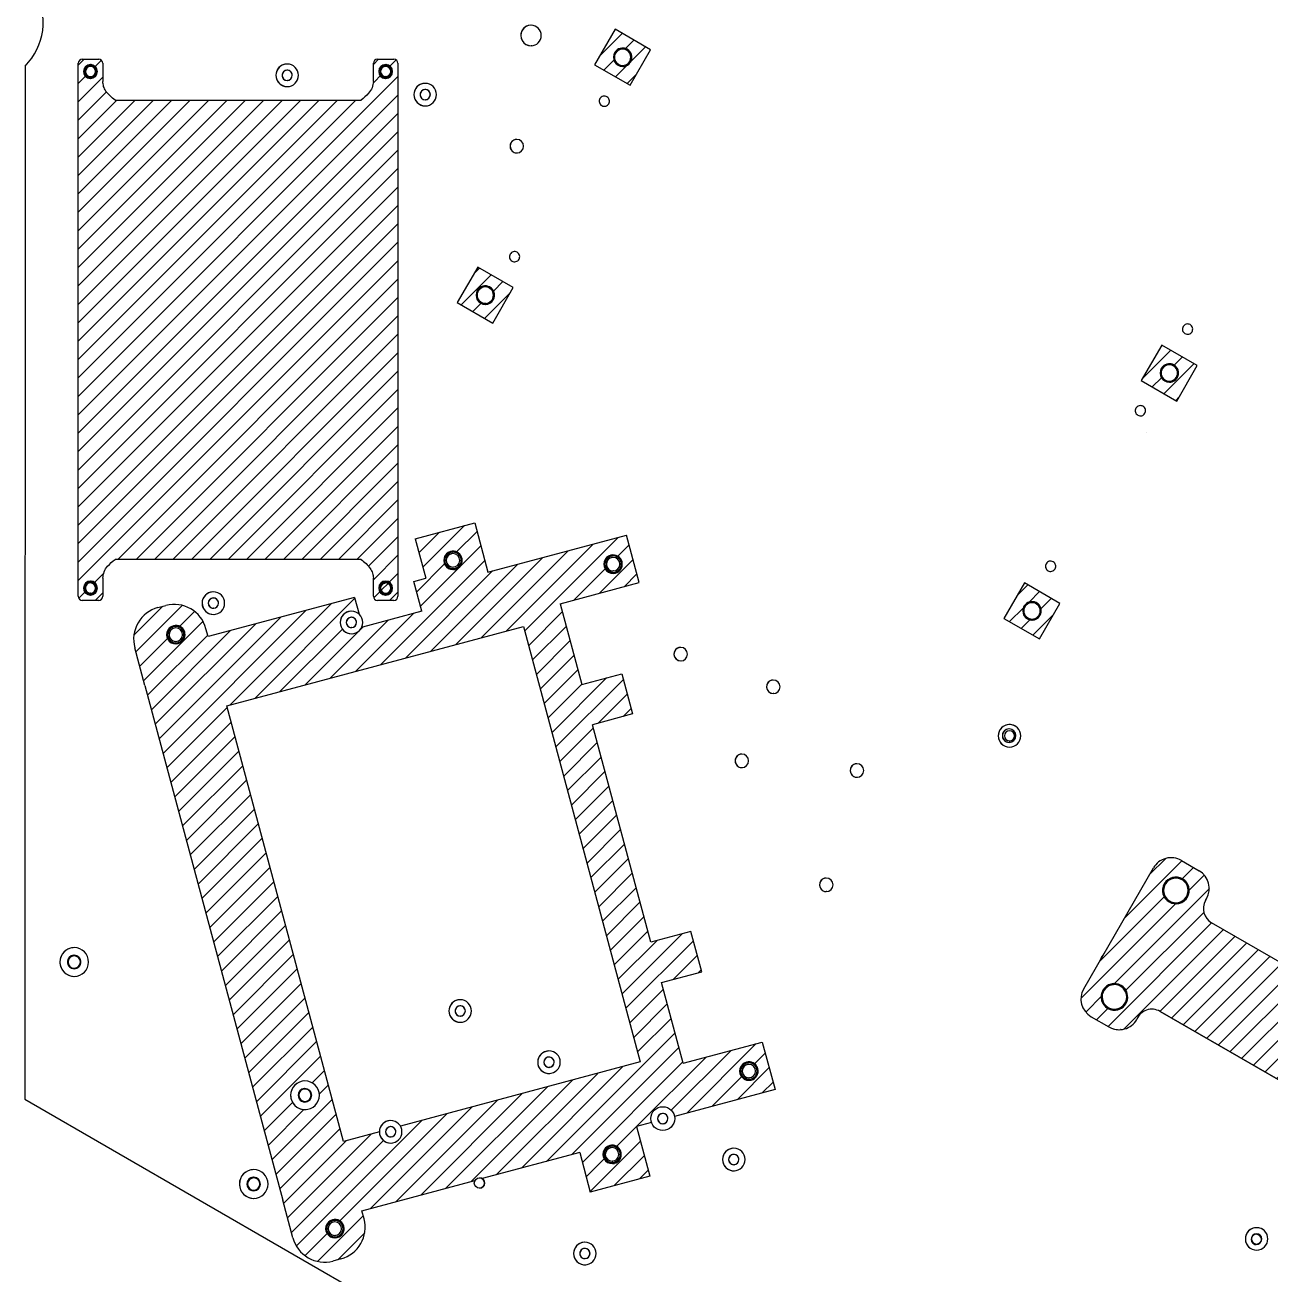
# Model space of a CAD drawing. Header units: millimetres. Extents: x 44 to 363, y 19 to 309.
# Drawn here: x 262.06 to 292.43, y 221.68 to 252.14 of the extents above; entities that cross this region are included whole.
import ezdxf

# ---------------------------------------------------------------- set-up
doc = ezdxf.new("R2010")
doc.units = ezdxf.units.MM
pattern_1 = [(45, (209.509, 23.54506), (-0.2245064, 0.2245064), [])]

msp = doc.modelspace()

# ---------------------------------------------------------------- hatches: boundary and pattern name
h = msp.add_hatch()
h.set_pattern_fill('ANSI31', color=256, scale=0.1)
h.paths.add_polyline_path([(288.956, 268.465), (286.843, 264.806), (290.945, 262.438), (293.057, 266.097)])
h.paths.add_polyline_path([(295.573, 262.141), (294.274, 262.891), (293.773, 262.025), (295.072, 261.275)])
h.paths.add_polyline_path([(294.343, 262.158, -0.392765), (294.529, 262.358), (294.528, 262.358, -0.436012), (294.743, 262.158, -1)], flags=16)
h.paths.add_polyline_path([(294.543, 262.033), (294.543, 262.033, -0.963744), (294.534, 262.283, -0.018003), (294.543, 262.283, -0.962879), (294.552, 262.034), (294.552, 262.034, 0.962879), (294.543, 262.283, 0.999103)], flags=0)
h.paths.add_polyline_path([(303.713, 257.441), (303.213, 256.575), (304.512, 255.825), (305.012, 256.691)])
h.paths.add_polyline_path([(304.442, 256.558, -1), (304.042, 256.558, -0.392765), (304.228, 256.757), (304.228, 256.757, -0.436012)], flags=16)
h.paths.add_polyline_path([(304.242, 256.683, -1), (304.242, 256.433, -1)], flags=0)
h.paths.add_polyline_path([(280.675, 257.34), (279.809, 257.84), (279.309, 256.974), (280.175, 256.474)])
h.paths.add_polyline_path([(279.797, 257.269, -1), (280.187, 257.044, -0.248438), (280.009, 256.933), (280.009, 256.933, 0.025423), (280.031, 256.935), (280.113, 256.967, 0.779319), (279.975, 257.381, 0.247937), (279.797, 257.269, 0.602), (280.009, 256.933), (280.009, 256.933, -0.602003)], flags=16)
h.paths.add_polyline_path([(279.792, 257.157, -0.392765), (279.977, 257.356), (279.978, 257.356, -0.435992), (280.192, 257.157, -0.392765), (280.007, 256.957), (280.007, 256.957, -0.435995)], flags=16)
h.paths.add_polyline_path([(276.459, 252.038), (275.959, 251.172), (276.825, 250.672), (277.325, 251.538)])
h.paths.add_polyline_path([(276.763, 251.165), (276.772, 251.171, 0.096937), (276.832, 251.234), (276.86, 251.302, 0.49759), (276.633, 251.58), (276.625, 251.579, 0.247947), (276.447, 251.467, 0.602003), (276.658, 251.13), (276.681, 251.133)], flags=16)
h.paths.add_polyline_path([(276.842, 251.355, -0.392765), (276.657, 251.155), (276.656, 251.155, -0.435995), (276.442, 251.355, -0.392765), (276.627, 251.554), (276.627, 251.554, -0.435992)], flags=0)
h.paths.add_polyline_path([(273.109, 246.236), (272.609, 245.37), (273.475, 244.87), (273.975, 245.736)])
h.paths.add_polyline_path([(273.486, 245.44, -0.248438), (273.308, 245.328), (273.308, 245.328, 0.025222), (273.331, 245.331), (273.412, 245.363, 0.778994), (273.275, 245.777, 0.247937), (273.097, 245.665, 0.601822), (273.308, 245.328), (273.308, 245.328, -0.601824), (273.097, 245.665, -1)], flags=16)
h.paths.add_polyline_path([(273.492, 245.553, -0.392765), (273.306, 245.353), (273.306, 245.353, -0.435995), (273.091, 245.553, -0.392765), (273.277, 245.752), (273.277, 245.752, -0.435992)], flags=16)
h.paths.add_polyline_path([(293.146, 250.139), (292.646, 249.273), (293.512, 248.773), (294.012, 249.639)])
h.paths.add_polyline_path([(293.449, 249.266, 0.778994), (293.312, 249.68, 0.247937), (293.134, 249.569, 0.601824), (293.345, 249.232), (293.368, 249.235)], flags=16)
h.paths.add_polyline_path([(293.345, 249.232), (293.368, 249.235), (293.45, 249.266, -0.124255)], flags=16)
h.paths.add_polyline_path([(293.529, 249.456, -0.392765), (293.343, 249.257), (293.343, 249.257, -0.435995), (293.128, 249.456, -0.392765), (293.314, 249.656), (293.314, 249.656, -0.435992)], flags=0)
h.paths.add_polyline_path([(289.795, 244.337), (289.295, 243.471), (290.161, 242.971), (290.661, 243.837)])
h.paths.add_polyline_path([(290.099, 243.464, 0.778994), (289.961, 243.878, 0.247937), (289.783, 243.766, 0.601824), (289.995, 243.43), (290.017, 243.432)], flags=16)
h.paths.add_polyline_path([(289.995, 243.43), (290.017, 243.432), (290.099, 243.464, -0.124255)], flags=16)
h.paths.add_polyline_path([(289.963, 243.853), (289.963, 243.853, -0.435992), (290.178, 243.654, -0.392765), (289.993, 243.454), (289.993, 243.454, -0.435995), (289.778, 243.654, -0.392765)], flags=0)
h.paths.add_polyline_path([(286.445, 238.535), (285.945, 237.669), (286.811, 237.169), (287.311, 238.035)])
h.paths.add_polyline_path([(286.749, 237.662, 0.778994), (286.611, 238.076, 0.247937), (286.433, 237.964, 0.601824), (286.644, 237.627), (286.667, 237.63)], flags=16)
h.paths.add_polyline_path([(286.613, 238.051), (286.613, 238.051, -0.435992), (286.828, 237.852, -0.392765), (286.643, 237.652), (286.642, 237.652, -0.435995), (286.428, 237.852, -0.392765)], flags=0)
h.paths.add_polyline_path([(286.644, 237.627), (286.667, 237.63), (286.749, 237.662, -0.124255)], flags=16)
h = msp.add_hatch()
h.set_pattern_fill('ANSI31', color=0, scale=0.1)
h.set_pattern_definition(pattern_1)
edge = h.paths.add_edge_path()
edge.add_arc((263.462, 238.208), 0.1, 180, 270)
edge.add_line((263.462, 238.108), (263.862, 238.108))
edge.add_arc((263.862, 238.208), 0.1, 270, 360.0252)
edge.add_line((263.962, 238.208), (263.962, 238.821))
edge.add_spline(control_points=[(263.962, 238.65), (263.969, 238.703), (263.983, 238.809), (264.093, 238.969), (264.198, 239.056), (264.262, 239.108)], knot_values=[0, 0, 0, 0, 0.280048, 0.560104, 1, 1, 1, 1], degree=3, periodic=0)
edge.add_line((264.262, 239.108), (270.262, 239.108))
edge.add_spline(control_points=[(270.262, 239.108), (270.303, 239.075), (270.385, 239.008), (270.484, 238.898), (270.549, 238.775), (270.558, 238.692), (270.562, 238.65)], knot_values=[0, 0, 0, 0, 0.279914, 0.560077, 0.779824, 1, 1, 1, 1], degree=3, periodic=0)
edge.add_line((270.562, 238.65), (270.562, 238.208))
edge.add_arc((270.662, 238.208), 0.1, 180, 270)
edge.add_line((270.662, 238.108), (271.062, 238.108))
edge.add_arc((271.062, 238.208), 0.1, 270, 360)
edge.add_line((271.162, 238.208), (271.162, 251.208))
edge.add_arc((271.062, 251.208), 0.1, 360, 450)
edge.add_line((271.062, 251.308), (270.662, 251.308))
edge.add_arc((270.662, 251.208), 0.1, 90, 180.0252)
edge.add_line((270.562, 251.208), (270.562, 250.596))
edge.add_spline(control_points=[(270.562, 250.767), (270.555, 250.714), (270.541, 250.607), (270.431, 250.448), (270.326, 250.361), (270.262, 250.308)], knot_values=[0, 0, 0, 0, 0.280048, 0.560104, 1, 1, 1, 1], degree=3, periodic=0)
edge.add_line((270.262, 250.308), (264.262, 250.308))
edge.add_spline(control_points=[(264.262, 250.308), (264.221, 250.342), (264.139, 250.409), (264.04, 250.519), (263.975, 250.642), (263.966, 250.725), (263.962, 250.767)], knot_values=[0, 0, 0, 0, 0.279914, 0.560077, 0.779824, 1, 1, 1, 1], degree=3, periodic=0)
edge.add_line((263.962, 250.767), (263.962, 251.208))
edge.add_arc((263.862, 251.208), 0.1, 360, 450)
edge.add_line((263.862, 251.308), (263.462, 251.308))
edge.add_arc((263.462, 251.208), 0.1, 90, 180)
edge.add_line((263.362, 251.208), (263.362, 238.208))
h.paths.add_polyline_path([(263.662, 251.133, 1), (263.662, 250.883, 1)], flags=0)
h.paths.add_polyline_path([(263.512, 251.008, -1), (263.812, 251.008, -1)], flags=0)
h.paths.add_polyline_path([(263.653, 251.133, -0.387136), (263.812, 251.008, -1.966711)], flags=0)
h.paths.add_polyline_path([(263.662, 250.838, -1), (263.662, 251.178, -1)], flags=16)
h.paths.add_polyline_path([(270.853, 251.133, -0.386931), (271.012, 251.008, -1.968018)], flags=16)
h.paths.add_polyline_path([(263.662, 238.578, -2.189806), (263.512, 238.408, -0.382081)], flags=16)
h.paths.add_polyline_path([(270.862, 238.283, 1.000002), (270.862, 238.533, 0.999998)], flags=0)
h.paths.add_polyline_path([(271.012, 238.408, -1), (270.712, 238.408, -1)], flags=16)
h.paths.add_polyline_path([(271.012, 238.408, -0.435401), (270.851, 238.259, -0.70217), (270.862, 238.578, -0.456976)], flags=16)
h = msp.add_hatch()
h.set_pattern_fill('ANSI31', color=0, scale=0.1)
h.set_pattern_definition(pattern_1)
h.paths.add_polyline_path([(277.907, 225.519), (280.36, 226.176), (280.05, 227.335), (280.05, 227.335), (278.118, 226.818), (277.591, 228.787), (278.571, 229.049), (278.308, 230.029), (277.328, 229.767), (275.906, 235.074), (276.886, 235.337), (276.624, 236.317), (275.644, 236.054), (275.116, 238.023), (277.048, 238.54), (276.738, 239.699), (273.357, 238.794), (273.034, 240.001), (271.585, 239.613), (271.843, 238.647), (271.553, 238.57), (271.747, 237.846), (270.299, 237.457), (270.29, 237.492, -0.865244), (269.751, 237.57, -0.65862), (270.215, 237.769), (270.105, 238.181), (270.105, 238.181), (266.531, 237.224), (266.479, 237.417, 0.414214), (265.499, 237.983), (265.307, 237.931, 0.414214), (264.741, 236.952), (264.987, 236.034), (268.35, 223.477), (268.597, 222.558, 0.413947), (269.577, 221.993), (269.769, 222.045, 0.414214), (270.335, 223.025), (270.283, 223.218), (273.039, 223.956, -0.426506), (273.213, 224.003), (275.595, 224.641), (275.854, 223.675), (277.303, 224.063), (276.98, 225.271), (277.347, 225.369, -0.086344), (277.33, 225.467, -0.914299)])
h.paths.add_polyline_path([(271.223, 225.281, -0.129633), (271.259, 225.146, -0.392765), (271.004, 224.872), (271.004, 224.872, -0.4337), (270.709, 225.144), (269.83, 224.908), (266.984, 235.534), (274.228, 237.474), (277.074, 226.849)], flags=16)
h.paths.add_polyline_path([(276.401, 224.369, 0.047183), (276.443, 224.376), (276.443, 224.376)], flags=16)
h.paths.add_polyline_path([(276.37, 224.793), (276.37, 224.793, -0.435992), (276.585, 224.594, -0.392765), (276.4, 224.394), (276.399, 224.394, -0.435996), (276.185, 224.594, -0.392765)], flags=16)
h.paths.add_polyline_path([(276.385, 224.759, -1.00043), (276.385, 224.429), (276.385, 224.429, -0.963744), (276.373, 224.758, -0.018245)], flags=0)
h.paths.add_polyline_path([(274.866, 226.568), (274.866, 226.568, -0.436001), (274.571, 226.842, -0.392764), (274.826, 227.117), (274.826, 227.117, -0.435993), (275.121, 226.842, -0.392764)], flags=0)
h.paths.add_polyline_path([(274.721, 226.842, 0.414716), (274.846, 226.717), (274.855, 226.718, 0.393278), (274.971, 226.842), (274.971, 226.842, -0.393071), (274.855, 226.718), (274.855, 226.718, 0.963199), (274.846, 226.967, 0.413377)], flags=0)
h.paths.add_polyline_path([(272.701, 227.818), (272.701, 227.818, -0.436001), (272.406, 228.092, -0.392764), (272.661, 228.366), (272.661, 228.366, -0.435993), (272.956, 228.092, -0.392764)], flags=0)
h.paths.add_polyline_path([(272.556, 228.092, 0.414716), (272.681, 227.967), (272.69, 227.967, 0.393278), (272.806, 228.092), (272.806, 228.092, -0.393071), (272.69, 227.967), (272.69, 227.967, 0.963199), (272.681, 228.217, 0.413377)], flags=0)
h.paths.add_polyline_path([(279.664, 226.844, -1), (279.781, 226.409, -1)], flags=16)
h.paths.add_polyline_path([(279.522, 226.626, -0.392765), (279.708, 226.826), (279.708, 226.826, -0.435992), (279.923, 226.626, -0.392765), (279.737, 226.427), (279.737, 226.427, -0.435995)], flags=0)
h.paths.add_polyline_path([(279.71, 226.791, -0.018463), (279.722, 226.791, -1.001371), (279.722, 226.461), (279.722, 226.461, -0.963085)], flags=0)
h.paths.add_polyline_path([(270.993, 225.021, 0.393278), (271.109, 225.146), (271.109, 225.146, -0.393071), (270.993, 225.021), (270.993, 225.021, 0.963199), (270.984, 225.271, 0.413377), (270.859, 225.146, 0.414716), (270.984, 225.021)], flags=0)
h.paths.add_polyline_path([(268.919, 225.688), (268.919, 225.688, -0.436011), (268.544, 226.037, -0.392765), (268.868, 226.386), (268.868, 226.386, -0.435992), (269.244, 226.037, -0.392765)], flags=16)
h.paths.add_polyline_path([(269.64, 222.558, 0.047183), (269.681, 222.565), (269.681, 222.565)], flags=16)
h.paths.add_polyline_path([(269.823, 222.782, -0.392765), (269.638, 222.583), (269.638, 222.583, -0.435996), (269.423, 222.782, -0.392765), (269.608, 222.982), (269.609, 222.982, -0.435992)], flags=16)
h.paths.add_polyline_path([(269.623, 222.617), (269.623, 222.617, -0.963744), (269.611, 222.947, -0.018114), (269.623, 222.947, -1.000684)], flags=0)
h.paths.add_polyline_path([(268.893, 225.872), (268.893, 225.872, -0.963744), (268.881, 226.201, -0.018114), (268.893, 226.202, -1.000684)], flags=0)
h.paths.add_polyline_path([(268.744, 226.037, -1), (269.044, 226.037, -1)], flags=0)
h.paths.add_polyline_path([(276.352, 239.208, -1), (276.469, 238.773, -1)], flags=16)
h.paths.add_polyline_path([(276.61, 238.991, 1), (276.21, 238.991, 1)], flags=0)
h.paths.add_polyline_path([(276.41, 239.156, -1.000684), (276.41, 238.826), (276.41, 238.826, -0.963744), (276.398, 239.155, -0.018114)], flags=0)
h.paths.add_polyline_path([(272.562, 238.865, -1), (272.445, 239.3, -1)], flags=16)
h.paths.add_polyline_path([(272.518, 238.883), (272.518, 238.883, -0.435994), (272.303, 239.083, -0.392765), (272.489, 239.282), (272.489, 239.282, -0.435992), (272.704, 239.083, -0.392765)], flags=0)
h.paths.add_polyline_path([(272.503, 238.918), (272.504, 238.918, -0.963744), (272.491, 239.247, -0.018114), (272.503, 239.248, -0.963085), (272.516, 238.918), (272.516, 238.918, 0.963085), (272.503, 239.248, 0.999317)], flags=0)
h.paths.add_polyline_path([(265.758, 237.047, 0.047183), (265.8, 237.054), (265.8, 237.054)], flags=16)
h.paths.add_polyline_path([(265.757, 237.072), (265.756, 237.072, -0.435994), (265.542, 237.271, -0.392765), (265.727, 237.471), (265.727, 237.471, -0.435992), (265.942, 237.271, -0.392765)], flags=16)
h.paths.add_polyline_path([(265.742, 237.106), (265.742, 237.106, -0.963744), (265.73, 237.436, -0.018114), (265.742, 237.436, -0.963085), (265.754, 237.107), (265.754, 237.107, 0.963085), (265.742, 237.436, 0.999317)], flags=0)
h = msp.add_hatch()
h.set_pattern_fill('ANSI31', color=0, scale=0.1)
h.set_pattern_definition([(45, (200.80808, 8.47675), (-0.2245064, 0.2245064), [])])
h.paths.add_polyline_path([(297.588, 223.036, -0.248258), (297.192, 222.787), (297.191, 222.787, -0.150481), (296.905, 222.853), (296.472, 223.103, -0.414214), (296.289, 223.786), (296.32, 223.84, 0.411076), (296.16, 224.38), (289.752, 228.08, 0.470868), (289.188, 227.886, -0.248258), (288.792, 227.638), (288.791, 227.638, -0.150481), (288.504, 227.703), (288.071, 227.953), (288.072, 227.953, -0.414214), (287.889, 228.636), (289.589, 231.581, -0.414214), (290.272, 231.764), (290.705, 231.514, -0.414214), (290.888, 230.831), (290.863, 230.787, 0.414214), (291.009, 230.241), (297.421, 226.539, 0.414214), (297.967, 226.685), (298.022, 226.78, -0.379662), (298.672, 226.913), (299.105, 226.663, -0.414214), (299.288, 225.98)])
h.paths.add_polyline_path([(288.476, 228.153, -0.73803), (288.614, 228.759), (288.614, 228.759, 0.73803), (288.476, 228.153, 0.998859), (288.801, 228.716), (288.8, 228.716, -0.738404), (288.662, 228.11, -0.150232)], flags=16)
h.paths.add_polyline_path([(288.66, 228.135), (288.66, 228.135, -0.435995), (288.338, 228.435, -0.392765), (288.616, 228.734), (288.616, 228.734, -0.435992), (288.938, 228.435, -0.392765)], flags=16)
h.paths.add_polyline_path([(289.976, 230.751, -0.73803), (290.114, 231.357), (290.114, 231.357, 0.73803), (289.976, 230.751, 0.998859), (290.302, 231.314), (290.301, 231.314, -0.738404), (290.162, 230.708, -0.150232)], flags=16)
h.paths.add_polyline_path([(290.16, 230.733), (290.16, 230.733, -0.435995), (289.838, 231.033, -0.392765), (290.116, 231.332), (290.116, 231.332, -0.435992), (290.438, 231.033, -0.392765)], flags=16)
h.paths.add_polyline_path([(297.202, 223.865), (297.201, 223.866, -0.738404), (297.062, 223.26, -0.150232), (296.876, 223.303, -1.001142)], flags=16)
h.paths.add_polyline_path([(297.016, 223.883), (297.016, 223.883, -0.435992), (297.338, 223.584, -0.392765), (297.06, 223.285), (297.06, 223.285, -0.435996), (296.738, 223.584, -0.392765)], flags=0)
h.paths.add_polyline_path([(298.702, 226.463), (298.701, 226.463, -0.738404), (298.562, 225.858, -0.150232), (298.376, 225.901, -0.73803), (298.514, 226.506), (298.514, 226.506, 0.73803), (298.376, 225.901, 0.998859)], flags=16)
h.paths.add_polyline_path([(298.838, 226.182, 1), (298.238, 226.182, 1)], flags=16)

# ---------------------------------------------------------------- linework, layer by layer
at = {"color": 0, "linetype": 'Continuous', "lineweight": 25}
for p, q in [((276.459, 252.038), (275.959, 251.172)), ((276.459, 252.038), (275.959, 251.172)), ((277.325, 251.538), (276.459, 252.038)), ((276.459, 252.038), (276.459, 252.038)), ((274.408, 251.636), (274.409, 251.637)), ((274.427, 251.637), (274.409, 251.637)), ((276.442, 251.355), (276.442, 251.355)), ((276.633, 251.58), (276.625, 251.579)), ((276.627, 251.554), (276.627, 251.554)), ((276.825, 250.672), (277.325, 251.538)), ((262.065, 251.137), (262.063, 227.28)), ((263.362, 238.208), (263.362, 251.208)), ((263.462, 251.308), (263.862, 251.308)), ((263.662, 251.178), (263.662, 251.178)), ((263.674, 251.178), (263.662, 251.178)), ((263.673, 251.158), (263.673, 251.158)), ((263.962, 251.208), (263.962, 250.767)), ((268.439, 251.19), (268.439, 251.19)), ((270.562, 250.767), (270.562, 251.208)), ((270.662, 251.308), (271.062, 251.308)), ((270.862, 251.178), (270.862, 251.178)), ((270.874, 251.178), (270.862, 251.178)), ((270.873, 251.158), (270.873, 251.158)), ((271.162, 251.208), (271.162, 238.208)), ((275.959, 251.172), (276.825, 250.672)), ((275.959, 251.172), (276.825, 250.672)), ((276.657, 251.155), (276.656, 251.155)), ((276.763, 251.165), (276.77, 251.17)), ((276.763, 251.165), (276.763, 251.165)), ((276.832, 251.235), (276.86, 251.301)), ((276.837, 251.242), (276.837, 251.242)), ((263.651, 250.859), (263.651, 250.859)), ((263.662, 250.883), (263.672, 250.884)), ((263.662, 250.883), (263.662, 250.883)), ((263.812, 251.008), (263.812, 251.008)), ((268.184, 250.915), (268.184, 250.915)), ((268.468, 250.791), (268.459, 250.79)), ((268.459, 250.79), (268.459, 250.79)), ((268.584, 250.915), (268.584, 250.915)), ((270.851, 250.859), (270.851, 250.859)), ((270.872, 250.884), (270.862, 250.883)), ((270.862, 250.883), (270.862, 250.883)), ((271.012, 251.008), (271.012, 251.008)), ((268.48, 250.641), (268.48, 250.641)), ((271.552, 250.444), (271.552, 250.444)), ((271.806, 250.719), (271.806, 250.719)), ((271.952, 250.444), (271.952, 250.444)), ((276.825, 250.672), (276.825, 250.672)), ((264.262, 250.308), (270.262, 250.308)), ((271.836, 250.32), (271.826, 250.319)), ((271.826, 250.319), (271.826, 250.319)), ((271.847, 250.17), (271.847, 250.17)), ((276.305, 250.221), (276.305, 250.221)), ((274.062, 249.022), (274.063, 249.022)), ((274.063, 249.022), (274.075, 249.023)), ((273.108, 246.236), (272.608, 245.37)), ((273.109, 246.236), (272.609, 245.37)), ((273.975, 245.736), (273.109, 246.236)), ((274.115, 246.428), (274.115, 246.428)), ((273.277, 245.752), (273.277, 245.752)), ((273.475, 244.87), (273.975, 245.736)), ((272.608, 245.37), (273.474, 244.87)), ((272.609, 245.37), (273.475, 244.87)), ((273.092, 245.553), (273.091, 245.553)), ((273.306, 245.353), (273.306, 245.353)), ((273.413, 245.363), (273.412, 245.363)), ((273.486, 245.44), (273.486, 245.44)), ((273.475, 244.87), (273.474, 244.87)), ((290.532, 244.662), (290.531, 244.662)), ((289.795, 244.337), (289.295, 243.471)), ((289.795, 244.337), (289.295, 243.471)), ((290.661, 243.837), (289.795, 244.337)), ((289.795, 244.337), (289.795, 244.337)), ((289.963, 243.853), (289.963, 243.853)), ((290.161, 242.971), (290.661, 243.837)), ((289.295, 243.471), (290.161, 242.971)), ((289.295, 243.471), (289.295, 243.471)), ((289.295, 243.471), (290.161, 242.971)), ((289.778, 243.654), (289.778, 243.654)), ((289.993, 243.454), (289.993, 243.454)), ((290.099, 243.464), (290.099, 243.464)), ((290.173, 243.541), (290.173, 243.541)), ((289.381, 242.671), (289.381, 242.671)), ((289.43, 242.204), (289.429, 242.204)), ((271.585, 239.613), (273.034, 240.001)), ((273.034, 240.001), (273.357, 238.794)), ((271.585, 239.613), (271.843, 238.647)), ((277.048, 238.54), (276.738, 239.699)), ((272.489, 239.282), (272.489, 239.282)), ((276.395, 239.19), (276.396, 239.19)), ((270.262, 239.108), (264.262, 239.108)), ((272.304, 239.083), (272.303, 239.083)), ((272.504, 238.918), (272.503, 238.918)), ((272.516, 238.918), (272.504, 238.918)), ((272.518, 238.883), (272.518, 238.883)), ((272.52, 238.858), (272.561, 238.865)), ((272.561, 238.865), (272.562, 238.865)), ((276.21, 238.991), (276.21, 238.991)), ((287.191, 238.877), (287.191, 238.877)), ((263.662, 238.578), (263.662, 238.578)), ((263.674, 238.578), (263.662, 238.578)), ((263.673, 238.558), (263.673, 238.558)), ((263.962, 238.65), (263.962, 238.208)), ((270.562, 238.208), (270.562, 238.65)), ((270.862, 238.578), (270.862, 238.578)), ((270.862, 238.578), (270.874, 238.578)), ((270.873, 238.558), (270.873, 238.558)), ((271.747, 237.846), (271.553, 238.57)), ((276.41, 238.826), (276.41, 238.826)), ((276.423, 238.826), (276.41, 238.826)), ((276.425, 238.791), (276.425, 238.791)), ((276.468, 238.773), (276.427, 238.766)), ((276.469, 238.773), (276.468, 238.773)), ((263.544, 238.367), (263.544, 238.367)), ((263.651, 238.259), (263.651, 238.259)), ((263.672, 238.284), (263.662, 238.283)), ((263.662, 238.283), (263.662, 238.283)), ((263.812, 238.408), (263.812, 238.408)), ((266.639, 238.315), (266.639, 238.315)), ((270.747, 238.458), (270.747, 238.457)), ((270.851, 238.259), (270.851, 238.259)), ((270.853, 238.533), (270.853, 238.533)), ((270.862, 238.283), (270.862, 238.283)), ((270.871, 238.284), (270.872, 238.284)), ((271.012, 238.408), (271.012, 238.408)), ((275.116, 238.023), (277.048, 238.54)), ((286.445, 238.535), (285.945, 237.669)), ((286.445, 238.535), (285.945, 237.669)), ((287.311, 238.035), (286.445, 238.535)), ((286.445, 238.535), (286.445, 238.535)), ((263.862, 238.108), (263.462, 238.108)), ((265.307, 237.931), (265.499, 237.983)), ((266.384, 238.041), (266.384, 238.041)), ((270.105, 238.181), (266.531, 237.224)), ((266.784, 238.041), (266.784, 238.041)), ((270.105, 238.181), (270.215, 237.769)), ((271.062, 238.108), (270.662, 238.108)), ((286.613, 238.051), (286.613, 238.051)), ((286.811, 237.169), (287.311, 238.035)), ((266.668, 237.916), (266.659, 237.916)), ((266.659, 237.916), (266.659, 237.916)), ((266.679, 237.766), (266.679, 237.766)), ((270.006, 237.844), (270.006, 237.844)), ((271.747, 237.846), (270.299, 237.457)), ((285.945, 237.669), (286.811, 237.169)), ((285.945, 237.669), (285.945, 237.669)), ((285.945, 237.669), (286.811, 237.169)), ((286.428, 237.852), (286.428, 237.852)), ((286.643, 237.652), (286.642, 237.652)), ((286.749, 237.662), (286.749, 237.662)), ((286.823, 237.739), (286.823, 237.739)), ((265.727, 237.471), (265.727, 237.471)), ((266.531, 237.224), (266.479, 237.417)), ((266.984, 235.534), (274.228, 237.474)), ((269.751, 237.57), (269.751, 237.57)), ((270.035, 237.445), (270.026, 237.445)), ((270.026, 237.445), (270.026, 237.445)), ((270.151, 237.57), (270.151, 237.57)), ((274.228, 237.474), (277.074, 226.849)), ((265.542, 237.271), (265.542, 237.271)), ((265.754, 237.107), (265.742, 237.106)), ((265.742, 237.106), (265.742, 237.106)), ((265.757, 237.072), (265.756, 237.072)), ((265.758, 237.047), (265.8, 237.054)), ((265.8, 237.054), (265.8, 237.054)), ((270.046, 237.296), (270.046, 237.296)), ((264.987, 236.034), (264.741, 236.952)), ((278.06, 236.632), (278.06, 236.632)), ((278.06, 236.632), (278.072, 236.632)), ((275.644, 236.054), (276.624, 236.317)), ((276.624, 236.317), (276.886, 235.337)), ((264.986, 236.034), (268.35, 223.477)), ((280.317, 235.835), (280.317, 235.835)), ((280.33, 235.835), (280.317, 235.835)), ((269.83, 224.908), (266.984, 235.534)), ((276.886, 235.337), (275.906, 235.074)), ((277.328, 229.767), (275.906, 235.074)), ((285.805, 234.804), (285.805, 234.804)), ((286.072, 234.643), (286.073, 234.643)), ((286.085, 234.643), (286.073, 234.643)), ((286.205, 234.804), (286.205, 234.804)), ((285.916, 234.583), (285.916, 234.583)), ((279.551, 234.029), (279.552, 234.029)), ((279.552, 234.029), (279.564, 234.029)), ((282.358, 233.793), (282.37, 233.794)), ((282.358, 233.793), (282.358, 233.793)), ((287.889, 228.636), (289.589, 231.581)), ((287.889, 228.636), (289.589, 231.581)), ((290.116, 231.332), (290.116, 231.332)), ((290.301, 231.314), (290.301, 231.314)), ((281.611, 231.005), (281.611, 231.005)), ((281.623, 231.005), (281.611, 231.005)), ((289.838, 231.033), (289.838, 231.033)), ((290.16, 230.733), (290.16, 230.733)), ((290.863, 230.787), (290.888, 230.831)), ((278.308, 230.029), (277.328, 229.767)), ((278.571, 229.049), (278.308, 230.029)), ((297.418, 226.541), (291.009, 230.241)), ((263.239, 229.636), (263.239, 229.636)), ((262.915, 229.287), (262.915, 229.287)), ((263.264, 229.122), (263.264, 229.122)), ((263.415, 229.287), (263.415, 229.287)), ((263.291, 228.938), (263.29, 228.938)), ((277.591, 228.787), (278.571, 229.049)), ((278.118, 226.818), (277.591, 228.787)), ((288.616, 228.734), (288.616, 228.734)), ((288.8, 228.716), (288.801, 228.716)), ((272.661, 228.366), (272.661, 228.366)), ((288.338, 228.435), (288.338, 228.435)), ((272.406, 228.092), (272.406, 228.092)), ((272.681, 227.967), (272.681, 227.967)), ((272.69, 227.967), (272.681, 227.967)), ((272.806, 228.092), (272.806, 228.092)), ((288.071, 227.953), (288.072, 227.953)), ((288.071, 227.953), (288.072, 227.953)), ((288.071, 227.953), (288.504, 227.703)), ((288.072, 227.953), (288.505, 227.703)), ((288.072, 227.953), (288.505, 227.703)), ((288.66, 228.135), (288.66, 228.135)), ((296.174, 224.372), (289.752, 228.08)), ((289.759, 228.076), (296.167, 224.376)), ((272.701, 227.818), (272.701, 227.818)), ((288.505, 227.703), (288.504, 227.703)), ((288.505, 227.703), (288.504, 227.703)), ((288.792, 227.638), (288.791, 227.638)), ((278.118, 226.818), (280.05, 227.335)), ((280.05, 227.335), (280.36, 226.176)), ((274.826, 227.117), (274.826, 227.117)), ((262.063, 226.965), (262.063, 225.939)), ((277.074, 226.849), (271.223, 225.281)), ((274.571, 226.842), (274.571, 226.842)), ((274.855, 226.718), (274.846, 226.717)), ((274.846, 226.717), (274.846, 226.717)), ((274.971, 226.842), (274.971, 226.842)), ((279.708, 226.826), (279.708, 226.826)), ((268.868, 226.386), (268.868, 226.386)), ((274.866, 226.568), (274.866, 226.568)), ((279.523, 226.626), (279.522, 226.626)), ((279.723, 226.461), (279.722, 226.461)), ((279.735, 226.462), (279.723, 226.461)), ((279.737, 226.427), (279.737, 226.427)), ((279.739, 226.402), (279.781, 226.409)), ((279.781, 226.409), (279.781, 226.409)), ((280.36, 226.176), (277.907, 225.519)), ((262.063, 225.939), (284.394, 213.044)), ((268.544, 226.037), (268.544, 226.037)), ((268.893, 225.872), (268.893, 225.872)), ((268.906, 225.872), (268.893, 225.872)), ((269.044, 226.037), (269.044, 226.037)), ((268.919, 225.688), (268.919, 225.688)), ((277.746, 225.467), (277.746, 225.467)), ((270.964, 225.42), (270.964, 225.42)), ((277.347, 225.369), (276.98, 225.271)), ((276.98, 225.271), (277.303, 224.063)), ((277.63, 225.343), (277.621, 225.342)), ((277.621, 225.342), (277.621, 225.342)), ((270.709, 225.144), (269.83, 224.908)), ((270.709, 225.146), (270.709, 225.146)), ((270.984, 225.021), (270.984, 225.021)), ((270.993, 225.021), (270.984, 225.021)), ((271.004, 224.872), (271.004, 224.872)), ((271.109, 225.146), (271.109, 225.146)), ((275.595, 224.641), (273.213, 224.003)), ((275.595, 224.641), (275.854, 223.675)), ((276.185, 224.594), (276.185, 224.594)), ((276.37, 224.793), (276.37, 224.793)), ((279.333, 224.742), (279.333, 224.742)), ((276.397, 224.429), (276.385, 224.429)), ((276.385, 224.429), (276.385, 224.429)), ((276.4, 224.394), (276.399, 224.394)), ((276.401, 224.369), (276.443, 224.376)), ((276.443, 224.376), (276.443, 224.376)), ((279.078, 224.468), (279.078, 224.468)), ((279.353, 224.343), (279.353, 224.343)), ((279.362, 224.343), (279.353, 224.343)), ((279.478, 224.468), (279.478, 224.468)), ((267.618, 224.221), (267.618, 224.221)), ((277.303, 224.063), (275.854, 223.675)), ((279.374, 224.193), (279.374, 224.193)), ((267.293, 223.872), (267.294, 223.872)), ((267.643, 223.707), (267.643, 223.707)), ((267.655, 223.707), (267.643, 223.707)), ((267.793, 223.872), (267.794, 223.872)), ((267.669, 223.523), (267.669, 223.523)), ((268.597, 222.559), (268.351, 223.477)), ((270.335, 223.025), (270.283, 223.218)), ((269.423, 222.782), (269.423, 222.782)), ((269.608, 222.982), (269.609, 222.982)), ((269.636, 222.618), (269.623, 222.617)), ((269.623, 222.617), (269.623, 222.617)), ((269.638, 222.583), (269.638, 222.583)), ((269.64, 222.558), (269.681, 222.565)), ((269.681, 222.565), (269.681, 222.565)), ((275.701, 222.451), (275.701, 222.451)), ((291.833, 222.532), (291.833, 222.532)), ((292.233, 222.532), (292.233, 222.532)), ((275.447, 222.176), (275.447, 222.176)), ((275.847, 222.176), (275.847, 222.176)), ((291.933, 222.32), (291.933, 222.32)), ((292.111, 222.397), (292.101, 222.396)), ((292.101, 222.396), (292.101, 222.396)), ((269.769, 222.045), (269.577, 221.993)), ((275.731, 222.052), (275.721, 222.051)), ((275.721, 222.051), (275.721, 222.051)), ((275.742, 221.902), (275.742, 221.902))]:
    msp.add_line(p, q, dxfattribs=at)
at = {"color": 0}
for p, q in [((262.065, 251.137), (262.065, 251.142)), ((273.357, 238.794), (276.738, 239.699)), ((271.553, 238.57), (271.843, 238.647)), ((270.105, 238.181), (270.105, 238.181)), ((275.116, 238.023), (275.644, 236.054)), ((270.299, 237.457), (270.29, 237.492)), ((290.272, 231.764), (290.705, 231.514)), ((280.05, 227.335), (280.05, 227.335)), ((280.05, 227.335), (280.05, 227.335)), ((262.063, 227.28), (262.063, 226.965)), ((270.283, 223.218), (273.039, 223.956))]:
    msp.add_line(p, q, dxfattribs=at)
at = {"color": 0, "linetype": 'Continuous', "lineweight": 25, "flags": 128}
for points in [[(276.658, 251.13), (276.681, 251.133), (276.763, 251.165)], [(273.308, 245.328), (273.331, 245.331), (273.413, 245.363)], [(273.308, 245.328), (273.331, 245.331), (273.412, 245.363)], [(289.995, 243.43), (290.017, 243.432), (290.099, 243.464)], [(289.995, 243.43), (290.017, 243.432), (290.099, 243.464)], [(286.644, 237.627), (286.667, 237.63), (286.749, 237.662)], [(286.644, 237.627), (286.667, 237.63), (286.749, 237.662)], [(290.114, 231.357), (290.195, 231.353), (290.301, 231.314)], [(288.288, 229.329), (288.308, 229.363), (288.327, 229.395), (288.344, 229.425), (288.359, 229.452), (288.372, 229.473), (288.381, 229.489), (288.386, 229.499), (288.388, 229.502)], [(288.614, 228.759), (288.694, 228.755), (288.8, 228.716)]]:
    msp.add_lwpolyline(points, dxfattribs=at)
at = {"color": 0}
for centre, radius in [((277.621, 225.467), 0.291), ((273.149, 223.896), 0.125)]:
    msp.add_circle(centre, radius, dxfattribs=at)
at = {"color": 0, "linetype": 'Continuous', "lineweight": 25}
for centre, radius, start, end in [((261.009, 252.208), 1.5, 314.7107, 29.9965), ((274.408, 251.886), 0.25, 89.9965, 269.9965), ((274.409, 251.887), 0.25, 94.2273, 269.9965), ((274.408, 251.886), 0.25, 269.9965, 89.9965), ((276.642, 251.355), 0.225, 149.9965, 329.9965), ((276.642, 251.355), 0.2, 360, 180), ((276.642, 251.355), 0.2, 94.2273, 180), ((276.642, 251.355), 0.2, 180, 0), ((276.642, 251.355), 0.2, 180, 274.2273), ((276.642, 251.355), 0.225, 329.9965, 149.9965), ((276.642, 251.355), 0.225, 329.9965, 94.2273), ((276.642, 251.355), 0.225, 302.5538, 94.2273), ((263.462, 251.208), 0.1, 90, 180), ((263.662, 251.008), 0.17, 90, 270), ((263.662, 251.008), 0.17, 90, 265.8874), ((263.662, 251.008), 0.15, 0.0008, 180.0008), ((263.662, 251.008), 0.125, 89.9965, 269.9965), ((263.662, 251.008), 0.125, 94.2273, 269.9965), ((263.662, 251.008), 0.17, 270, 90), ((263.662, 251.008), 0.125, 269.9965, 89.9965), ((263.662, 251.008), 0.15, 0.0008, 85.8874), ((263.862, 251.208), 0.1, 360, 90), ((268.459, 250.915), 0.275, 0, 180), ((268.459, 250.915), 0.275, 94.2274, 180), ((270.662, 251.208), 0.1, 90, 180), ((270.862, 251.008), 0.17, 90, 270), ((270.862, 251.008), 0.17, 90, 265.8874), ((270.862, 251.008), 0.15, 0.0008, 180.0008), ((270.862, 251.008), 0.125, 89.9965, 269.9965), ((270.862, 251.008), 0.125, 94.2273, 269.9965), ((270.862, 251.008), 0.17, 270, 90), ((270.862, 251.008), 0.125, 269.9965, 89.9965), ((270.862, 251.008), 0.15, 0.0008, 85.8874), ((271.062, 251.208), 0.1, 360, 90), ((276.642, 251.355), 0.225, 274.2273, 329.9965), ((263.662, 251.008), 0.15, 180.0008, 0.0008), ((263.662, 251.008), 0.15, 265.8874, 0.0008), ((268.459, 250.915), 0.275, 180, 274.2274), ((268.459, 250.915), 0.275, 180, 0), ((268.459, 250.915), 0.125, 89.9965, 269.9965), ((268.459, 250.915), 0.125, 94.2273, 269.9965), ((268.459, 250.915), 0.125, 0, 180), ((268.459, 250.915), 0.125, 180, 0), ((268.459, 250.915), 0.125, 0, 94.2274), ((268.459, 250.915), 0.125, 269.9965, 89.9965), ((268.459, 250.915), 0.125, 274.2274, 0), ((270.862, 251.008), 0.15, 180.0008, 0.0008), ((270.862, 251.008), 0.15, 265.8874, 0.0008), ((271.827, 250.444), 0.275, 0, 180), ((271.827, 250.444), 0.275, 94.2275, 180), ((271.827, 250.444), 0.275, 180, 0), ((271.827, 250.444), 0.275, 180, 274.2275), ((271.826, 250.444), 0.125, 89.9965, 269.9965), ((271.826, 250.444), 0.125, 94.2273, 269.9965), ((271.827, 250.444), 0.125, 0, 180), ((271.827, 250.444), 0.125, 180, 0), ((271.827, 250.444), 0.125, 0, 94.2275), ((271.826, 250.444), 0.125, 269.9965, 89.9965), ((271.827, 250.444), 0.125, 274.2275, 0), ((274.062, 249.187), 0.165, 89.9965, 269.9965), ((274.063, 249.187), 0.165, 94.2273, 269.9965), ((274.062, 249.187), 0.165, 269.9965, 89.9965), ((273.292, 245.553), 0.225, 149.9965, 329.9965), ((273.291, 245.553), 0.2, 94.2273, 180), ((273.292, 245.553), 0.2, 360, 180), ((273.292, 245.553), 0.225, 329.9965, 149.9965), ((273.291, 245.553), 0.225, 329.9965, 94.2273), ((273.291, 245.553), 0.225, 302.5538, 94.2273), ((273.291, 245.553), 0.225, 302.5538, 94.2273), ((273.291, 245.553), 0.2, 180, 274.2273), ((273.292, 245.553), 0.2, 180, 0), ((273.291, 245.553), 0.225, 274.2273, 329.9965), ((289.978, 243.654), 0.225, 149.9965, 329.9965), ((289.978, 243.654), 0.2, 360, 180), ((289.978, 243.654), 0.2, 94.2273, 180), ((289.978, 243.654), 0.225, 329.9965, 149.9965), ((289.978, 243.654), 0.225, 302.5538, 94.2273), ((289.978, 243.654), 0.225, 329.9965, 94.2273), ((289.978, 243.654), 0.225, 302.5538, 94.2273), ((289.978, 243.654), 0.2, 180, 274.2273), ((289.978, 243.654), 0.2, 180, 0), ((289.978, 243.654), 0.225, 274.2273, 329.9965), ((272.503, 239.083), 0.225, 104.9965, 284.9965), ((272.503, 239.083), 0.2, 94.2273, 180), ((272.504, 239.083), 0.2, 360, 180), ((272.503, 239.083), 0.165, 89.9965, 269.9965), ((272.504, 239.083), 0.165, 94.2273, 269.9965), ((272.503, 239.083), 0.225, 284.9965, 104.9965), ((272.503, 239.083), 0.225, 284.9965, 94.2273), ((272.503, 239.083), 0.165, 269.9965, 89.9965), ((276.41, 238.991), 0.225, 104.9965, 284.9965), ((276.41, 238.991), 0.2, 360, 180), ((276.41, 238.991), 0.2, 94.2273, 180), ((276.41, 238.991), 0.225, 284.9965, 104.9965), ((276.41, 238.991), 0.225, 284.9965, 94.2273), ((272.503, 239.083), 0.2, 180, 274.2273), ((272.504, 239.083), 0.2, 180, 0), ((276.41, 238.991), 0.2, 180, 274.2273), ((276.41, 238.991), 0.2, 180, 0), ((276.41, 238.991), 0.165, 89.9965, 269.9965), ((276.41, 238.991), 0.165, 94.2273, 269.9965), ((276.41, 238.991), 0.165, 269.9965, 89.9965), ((263.662, 238.408), 0.17, 90, 270), ((263.662, 238.408), 0.17, 90, 265.8874), ((263.662, 238.408), 0.15, 0.0008, 180.0008), ((263.662, 238.408), 0.17, 270, 90), ((263.662, 238.408), 0.15, 0.0008, 85.8874), ((270.862, 238.408), 0.17, 90, 270), ((270.862, 238.408), 0.17, 90, 265.8874), ((270.862, 238.408), 0.15, 0.0008, 180.0008), ((270.862, 238.408), 0.17, 270, 90), ((270.862, 238.408), 0.15, 0.0008, 85.8874), ((263.662, 238.408), 0.15, 180.0008, 0.0008), ((263.662, 238.408), 0.125, 89.9965, 269.9965), ((263.662, 238.408), 0.125, 94.2273, 199.2683), ((263.662, 238.408), 0.125, 199.2683, 269.9965), ((263.662, 238.408), 0.15, 265.8874, 0.0008), ((263.662, 238.408), 0.125, 269.9965, 89.9965), ((266.659, 238.041), 0.275, 0, 180), ((266.659, 238.041), 0.275, 94.2274, 180), ((270.862, 238.408), 0.15, 180.0008, 0.0008), ((270.862, 238.408), 0.125, 89.9967, 269.9965), ((270.862, 238.408), 0.125, 157.1169, 269.9965), ((270.862, 238.408), 0.15, 265.8874, 0.0008), ((270.862, 238.408), 0.125, 269.9965, 89.9967), ((263.462, 238.208), 0.1, 180, 270), ((263.862, 238.208), 0.1, 270, 0), ((265.706, 237.21), 0.8, 14.9965, 104.9965), ((266.659, 238.041), 0.275, 180, 0), ((266.659, 238.041), 0.275, 180, 274.2274), ((266.659, 238.041), 0.125, 89.9965, 269.9965), ((266.659, 238.041), 0.125, 0, 180), ((266.659, 238.041), 0.125, 94.2273, 269.9965), ((266.659, 238.041), 0.125, 180, 0), ((266.659, 238.041), 0.125, 0, 94.2274), ((266.659, 238.041), 0.125, 269.9965, 89.9965), ((266.659, 238.041), 0.125, 274.2274, 0), ((270.662, 238.208), 0.1, 180, 270), ((271.062, 238.208), 0.1, 270, 0), ((286.628, 237.852), 0.225, 149.9965, 329.9965), ((286.628, 237.852), 0.2, 360, 180), ((286.628, 237.852), 0.2, 94.2273, 180), ((286.628, 237.852), 0.225, 329.9965, 149.9965), ((286.628, 237.852), 0.225, 329.9965, 94.2273), ((286.628, 237.852), 0.225, 302.5538, 94.2273), ((286.628, 237.852), 0.225, 302.5538, 94.2273), ((265.514, 237.159), 0.8, 104.9965, 194.9965), ((270.026, 237.57), 0.275, 0, 180), ((270.026, 237.57), 0.275, 94.2275, 180), ((270.026, 237.57), 0.125, 89.9965, 269.9965), ((270.026, 237.57), 0.125, 0, 180), ((270.026, 237.57), 0.125, 94.2273, 269.9965), ((270.026, 237.57), 0.125, 0, 94.2275), ((270.026, 237.57), 0.125, 269.9965, 89.9965), ((286.628, 237.852), 0.2, 180, 0), ((286.628, 237.852), 0.2, 180, 274.2273), ((286.628, 237.852), 0.225, 274.2273, 329.9965), ((265.742, 237.271), 0.225, 104.9965, 284.9965), ((265.742, 237.271), 0.2, 360, 180), ((265.742, 237.271), 0.2, 94.2273, 180), ((265.742, 237.271), 0.165, 89.9965, 269.9965), ((265.742, 237.271), 0.165, 94.2273, 269.9965), ((265.742, 237.271), 0.225, 284.9965, 104.9965), ((265.742, 237.271), 0.225, 284.9965, 94.2273), ((265.742, 237.271), 0.165, 269.9965, 89.9965), ((270.026, 237.57), 0.275, 180, 274.2275), ((270.026, 237.57), 0.275, 180, 0), ((270.026, 237.57), 0.125, 180, 0), ((270.026, 237.57), 0.125, 274.2275, 0), ((265.742, 237.271), 0.2, 180, 274.2273), ((265.742, 237.271), 0.2, 180, 0), ((278.06, 236.797), 0.165, 89.9965, 269.9965), ((278.06, 236.797), 0.165, 94.2273, 269.9965), ((278.06, 236.797), 0.165, 269.9965, 89.9965), ((280.317, 236), 0.165, 89.9965, 269.9965), ((280.317, 236), 0.165, 94.2273, 269.9965), ((280.317, 236), 0.165, 269.9965, 89.9965), ((286.08, 234.804), 0.275, 0, 180), ((286.08, 234.804), 0.275, 53.5572, 180), ((286.072, 234.808), 0.165, 89.9965, 269.9965), ((286.073, 234.808), 0.165, 94.2273, 269.9965), ((286.08, 234.804), 0.125, 0, 180), ((286.072, 234.808), 0.165, 269.9965, 89.9965), ((286.08, 234.804), 0.125, 360, 53.5572), ((286.08, 234.804), 0.275, 180, 0), ((286.08, 234.804), 0.275, 180, 233.5572), ((286.08, 234.804), 0.125, 180, 0), ((286.08, 234.804), 0.125, 233.5572, 0), ((279.551, 234.194), 0.165, 89.9965, 269.9965), ((279.552, 234.194), 0.165, 94.2273, 269.9965), ((279.551, 234.194), 0.165, 269.9965, 89.9965), ((282.358, 233.958), 0.165, 89.9965, 269.9965), ((282.358, 233.958), 0.165, 94.2273, 269.9965), ((282.358, 233.958), 0.165, 269.9965, 89.9965), ((290.022, 231.331), 0.5, 59.9965, 149.9965), ((281.611, 231.17), 0.165, 89.9965, 269.9965), ((281.611, 231.17), 0.165, 94.2273, 269.9965), ((281.611, 231.17), 0.165, 269.9965, 89.9965), ((290.138, 231.033), 0.325, 59.9965, 239.9965), ((290.138, 231.033), 0.3, 360, 180), ((290.138, 231.033), 0.3, 94.2273, 180), ((290.138, 231.033), 0.325, 239.9965, 59.9965), ((290.138, 231.033), 0.325, 274.2273, 59.9965), ((290.455, 231.081), 0.5, 329.9965, 59.9965), ((290.138, 231.033), 0.3, 180, 274.2273), ((290.138, 231.033), 0.3, 180, 0), ((291.209, 230.587), 0.4, 149.9965, 239.9965), ((263.265, 229.287), 0.35, 0, 180), ((263.265, 229.287), 0.35, 94.2273, 180), ((263.264, 229.287), 0.165, 94.2273, 269.9965), ((263.265, 229.287), 0.15, 0, 180), ((263.265, 229.287), 0.15, 0, 94.2273), ((263.265, 229.287), 0.35, 180, 274.2273), ((263.265, 229.287), 0.35, 180, 0), ((263.265, 229.287), 0.15, 180, 0), ((263.265, 229.287), 0.15, 274.2273, 0), ((288.322, 228.386), 0.5, 149.9965, 239.9965), ((288.638, 228.435), 0.325, 59.9965, 239.9965), ((288.638, 228.435), 0.3, 360, 180), ((288.638, 228.435), 0.3, 94.2273, 180), ((288.638, 228.435), 0.325, 239.9965, 59.9965), ((288.638, 228.435), 0.325, 274.2273, 59.9965), ((272.681, 228.092), 0.275, 0, 180), ((272.681, 228.092), 0.275, 94.2275, 180), ((272.681, 228.092), 0.125, 89.9965, 269.9965), ((272.681, 228.092), 0.125, 94.2273, 269.9965), ((272.681, 228.092), 0.125, 0, 180), ((272.681, 228.092), 0.125, 0, 94.2275), ((272.681, 228.092), 0.125, 269.9965, 89.9965), ((288.638, 228.435), 0.3, 180, 274.2273), ((288.638, 228.435), 0.3, 180, 0), ((272.681, 228.092), 0.275, 180, 274.2275), ((272.681, 228.092), 0.275, 180, 0), ((272.681, 228.092), 0.125, 180, 0), ((272.681, 228.092), 0.125, 274.2275, 0), ((288.754, 228.136), 0.5, 239.9965, 274.2273), ((288.755, 228.136), 0.5, 239.9965, 329.9965), ((274.846, 226.842), 0.275, 0, 180), ((274.846, 226.842), 0.275, 94.2275, 180), ((274.846, 226.842), 0.275, 180, 274.2275), ((274.846, 226.842), 0.275, 180, 0), ((274.846, 226.842), 0.125, 89.9965, 269.9965), ((274.846, 226.842), 0.125, 94.2273, 269.9965), ((274.846, 226.842), 0.125, 0, 180), ((274.846, 226.842), 0.125, 180, 0), ((274.846, 226.842), 0.125, 0, 94.2275), ((274.846, 226.842), 0.125, 269.9965, 89.9965), ((274.846, 226.842), 0.125, 274.2275, 0), ((279.722, 226.626), 0.225, 104.9965, 284.9965), ((279.722, 226.626), 0.2, 94.2273, 180), ((279.723, 226.626), 0.2, 360, 180), ((279.722, 226.626), 0.165, 89.9965, 269.9965), ((279.722, 226.626), 0.165, 94.2273, 269.9965), ((279.722, 226.626), 0.225, 284.9965, 104.9965), ((279.722, 226.626), 0.225, 284.9965, 94.2273), ((279.722, 226.626), 0.165, 269.9965, 89.9965), ((268.894, 226.037), 0.35, 0, 180), ((268.894, 226.037), 0.35, 94.2273, 180), ((279.722, 226.626), 0.2, 180, 274.2273), ((279.723, 226.626), 0.2, 180, 0), ((268.893, 226.037), 0.165, 89.9965, 269.9965), ((268.893, 226.037), 0.165, 94.2273, 269.9965), ((268.894, 226.037), 0.15, 0, 180), ((268.894, 226.037), 0.15, 0, 94.2273), ((268.893, 226.037), 0.165, 269.9965, 89.9965), ((268.894, 226.037), 0.35, 180, 274.2273), ((268.894, 226.037), 0.35, 180, 0), ((268.894, 226.037), 0.15, 180, 0), ((268.894, 226.037), 0.15, 274.2273, 0), ((277.621, 225.467), 0.125, 89.9965, 269.9965), ((277.621, 225.467), 0.125, 94.2273, 269.9965), ((277.621, 225.467), 0.125, 0, 180), ((277.621, 225.467), 0.125, 180, 0), ((277.621, 225.467), 0.125, 0, 94.2273), ((277.621, 225.467), 0.125, 269.9965, 89.9965), ((277.621, 225.467), 0.125, 274.2273, 0), ((270.984, 225.146), 0.275, 0, 180), ((270.984, 225.146), 0.275, 94.2274, 180), ((270.984, 225.146), 0.125, 89.9965, 269.9965), ((270.984, 225.146), 0.125, 94.2273, 269.9965), ((270.984, 225.146), 0.125, 0, 180), ((270.984, 225.146), 0.125, 0, 94.2274), ((270.984, 225.146), 0.125, 269.9965, 89.9965), ((270.984, 225.146), 0.275, 180, 274.2274), ((270.984, 225.146), 0.275, 180, 0), ((270.984, 225.146), 0.125, 180, 0), ((270.984, 225.146), 0.125, 274.2274, 0), ((276.385, 224.594), 0.225, 104.9965, 284.9965), ((276.385, 224.594), 0.2, 360, 180), ((276.385, 224.594), 0.2, 94.2273, 180), ((276.385, 224.594), 0.2, 180, 274.2273), ((276.385, 224.594), 0.2, 180, 0), ((276.385, 224.594), 0.165, 89.9965, 269.9965), ((276.385, 224.594), 0.165, 94.2273, 269.9965), ((276.385, 224.594), 0.225, 284.9965, 104.9965), ((276.385, 224.594), 0.225, 284.9965, 94.2273), ((276.385, 224.594), 0.165, 269.9965, 89.9965), ((279.353, 224.468), 0.275, 0, 180), ((279.353, 224.468), 0.275, 94.2273, 180), ((279.353, 224.468), 0.125, 89.9965, 269.9965), ((279.353, 224.468), 0.125, 0, 180), ((279.353, 224.468), 0.125, 94.2273, 269.9965), ((279.353, 224.468), 0.125, 0, 94.2273), ((279.353, 224.468), 0.125, 269.9965, 89.9965), ((279.353, 224.468), 0.275, 180, 274.2273), ((279.353, 224.468), 0.275, 180, 0), ((279.353, 224.468), 0.125, 180, 0), ((279.353, 224.468), 0.125, 274.2273, 0), ((267.643, 223.872), 0.35, 94.2273, 180), ((267.644, 223.872), 0.35, 0, 180), ((267.643, 223.872), 0.165, 89.9965, 269.9965), ((267.643, 223.872), 0.165, 94.2273, 269.9965), ((267.644, 223.872), 0.15, 0, 180), ((267.643, 223.872), 0.15, 0, 94.2273), ((267.643, 223.872), 0.165, 269.9965, 89.9965), ((273.149, 223.896), 0.125, 269.9965, 89.9965), ((267.643, 223.872), 0.35, 180, 274.2273), ((267.644, 223.872), 0.35, 180, 0), ((267.644, 223.872), 0.15, 180, 0), ((267.643, 223.872), 0.15, 274.2273, 0), ((269.562, 222.818), 0.8, 284.9965, 14.9965), ((269.623, 222.782), 0.225, 104.9965, 284.9965), ((269.623, 222.782), 0.2, 360, 180), ((269.623, 222.782), 0.2, 94.2273, 180), ((269.623, 222.782), 0.2, 180, 274.2273), ((269.623, 222.782), 0.2, 180, 0), ((269.623, 222.782), 0.165, 89.9965, 269.9965), ((269.623, 222.782), 0.165, 94.2273, 269.9965), ((269.623, 222.782), 0.225, 284.9965, 104.9965), ((269.623, 222.782), 0.225, 284.9965, 94.2273), ((269.623, 222.782), 0.165, 269.9965, 89.9965), ((292.108, 222.532), 0.275, 50.5546, 180), ((292.108, 222.532), 0.275, 0, 180), ((269.37, 222.766), 0.8, 194.9965, 284.9965), ((275.722, 222.176), 0.275, 0, 180), ((275.722, 222.176), 0.275, 94.2273, 180), ((292.108, 222.532), 0.275, 180, 0), ((292.108, 222.532), 0.275, 180, 230.5546), ((292.101, 222.521), 0.125, 89.9965, 269.9965), ((292.101, 222.521), 0.125, 94.2273, 269.9965), ((292.108, 222.532), 0.125, 0, 180), ((292.108, 222.532), 0.125, 180, 0), ((292.108, 222.532), 0.125, 230.5546, 0), ((292.101, 222.521), 0.125, 269.9965, 89.9965), ((292.108, 222.532), 0.125, 360, 50.5546), ((275.722, 222.176), 0.275, 180, 0), ((275.722, 222.176), 0.275, 180, 274.2273), ((275.721, 222.176), 0.125, 89.9965, 269.9965), ((275.721, 222.176), 0.125, 94.2273, 269.9965), ((275.722, 222.176), 0.125, 0, 180), ((275.722, 222.176), 0.125, 180, 0), ((275.722, 222.176), 0.125, 0, 94.2273), ((275.721, 222.176), 0.125, 269.9965, 89.9965), ((275.722, 222.176), 0.125, 274.2273, 0)]:
    msp.add_arc(centre, radius, start, end, dxfattribs=at)
at = {"color": 0}
msp.add_arc((289.55, 227.75), 0.387, 58.5083, 159.3653, dxfattribs=at)
at = {"color": 0, "linetype": 'Continuous', "lineweight": 25}
for points, knots in [([(264.262, 250.308), (264.221, 250.342), (264.139, 250.409), (264.04, 250.519), (263.975, 250.642), (263.966, 250.725), (263.962, 250.767)], [0, 0, 0, 0, 0.279914, 0.560077, 0.779824, 1, 1, 1, 1]), ([(270.562, 250.767), (270.555, 250.714), (270.541, 250.607), (270.431, 250.448), (270.326, 250.361), (270.262, 250.308)], [0, 0, 0, 0, 0.280048, 0.560104, 1, 1, 1, 1]), ([(263.962, 238.65), (263.969, 238.703), (263.983, 238.809), (264.093, 238.969), (264.198, 239.056), (264.262, 239.108)], [0, 0, 0, 0, 0.280048, 0.560104, 1, 1, 1, 1]), ([(270.262, 239.108), (270.303, 239.075), (270.385, 239.008), (270.484, 238.898), (270.549, 238.775), (270.558, 238.692), (270.562, 238.65)], [0, 0, 0, 0, 0.2799139, 0.5600772, 0.7798245, 1, 1, 1, 1])]:
    msp.add_open_spline(points, degree=3, knots=knots, dxfattribs=at)
for points in [[(276.088, 250.346), (276.082, 250.331), (276.069, 250.301), (276.073, 250.251), (276.095, 250.206), (276.133, 250.173), (276.18, 250.157), (276.23, 250.16), (276.275, 250.182), (276.295, 250.208), (276.305, 250.221)], [(276.305, 250.221), (276.311, 250.236), (276.325, 250.267), (276.32, 250.317), (276.298, 250.362), (276.261, 250.395), (276.213, 250.411), (276.164, 250.408), (276.118, 250.386), (276.098, 250.36), (276.088, 250.346)], [(273.898, 246.553), (273.892, 246.538), (273.879, 246.508), (273.883, 246.457), (273.905, 246.413), (273.942, 246.38), (273.99, 246.364), (274.039, 246.367), (274.085, 246.389), (274.105, 246.415), (274.115, 246.428)], [(274.115, 246.428), (274.121, 246.443), (274.134, 246.474), (274.13, 246.524), (274.108, 246.569), (274.071, 246.602), (274.023, 246.618), (273.973, 246.615), (273.928, 246.593), (273.908, 246.567), (273.898, 246.553)], [(290.315, 244.787), (290.308, 244.772), (290.295, 244.742), (290.3, 244.692), (290.321, 244.647), (290.359, 244.614), (290.407, 244.598), (290.456, 244.601), (290.502, 244.623), (290.522, 244.649), (290.532, 244.662)], [(290.532, 244.662), (290.538, 244.677), (290.551, 244.708), (290.547, 244.758), (290.525, 244.803), (290.487, 244.836), (290.44, 244.852), (290.39, 244.849), (290.344, 244.827), (290.325, 244.801), (290.315, 244.787)], [(289.381, 242.671), (289.388, 242.686), (289.401, 242.716), (289.397, 242.766), (289.375, 242.811), (289.337, 242.844), (289.29, 242.86), (289.24, 242.857), (289.194, 242.835), (289.175, 242.809), (289.165, 242.796)], [(289.165, 242.796), (289.158, 242.78), (289.145, 242.75), (289.149, 242.7), (289.171, 242.655), (289.209, 242.622), (289.256, 242.606), (289.306, 242.609), (289.352, 242.631), (289.372, 242.657), (289.381, 242.671)], [(286.975, 239.002), (286.968, 238.987), (286.955, 238.957), (286.959, 238.907), (286.981, 238.862), (287.019, 238.829), (287.066, 238.813), (287.116, 238.816), (287.162, 238.838), (287.181, 238.864), (287.191, 238.877)], [(287.191, 238.877), (287.198, 238.893), (287.211, 238.923), (287.207, 238.973), (287.185, 239.018), (287.147, 239.051), (287.1, 239.067), (287.05, 239.064), (287.004, 239.042), (286.985, 239.016), (286.975, 239.002)], [(270.747, 238.458), (270.753, 238.468), (270.765, 238.49), (270.792, 238.514), (270.825, 238.53), (270.849, 238.532), (270.861, 238.533)], [(263.264, 229.452), (263.243, 229.45), (263.199, 229.445), (263.145, 229.407), (263.108, 229.352), (263.095, 229.287), (263.108, 229.222), (263.144, 229.168), (263.199, 229.13), (263.242, 229.125), (263.264, 229.122)], [(263.264, 229.122), (263.286, 229.125), (263.329, 229.129), (263.384, 229.168), (263.421, 229.222), (263.434, 229.287), (263.421, 229.352), (263.384, 229.406), (263.329, 229.445), (263.286, 229.45), (263.264, 229.452)]]:
    msp.add_open_spline(points, degree=3, dxfattribs=at)

doc.saveas('drawing.dxf')
